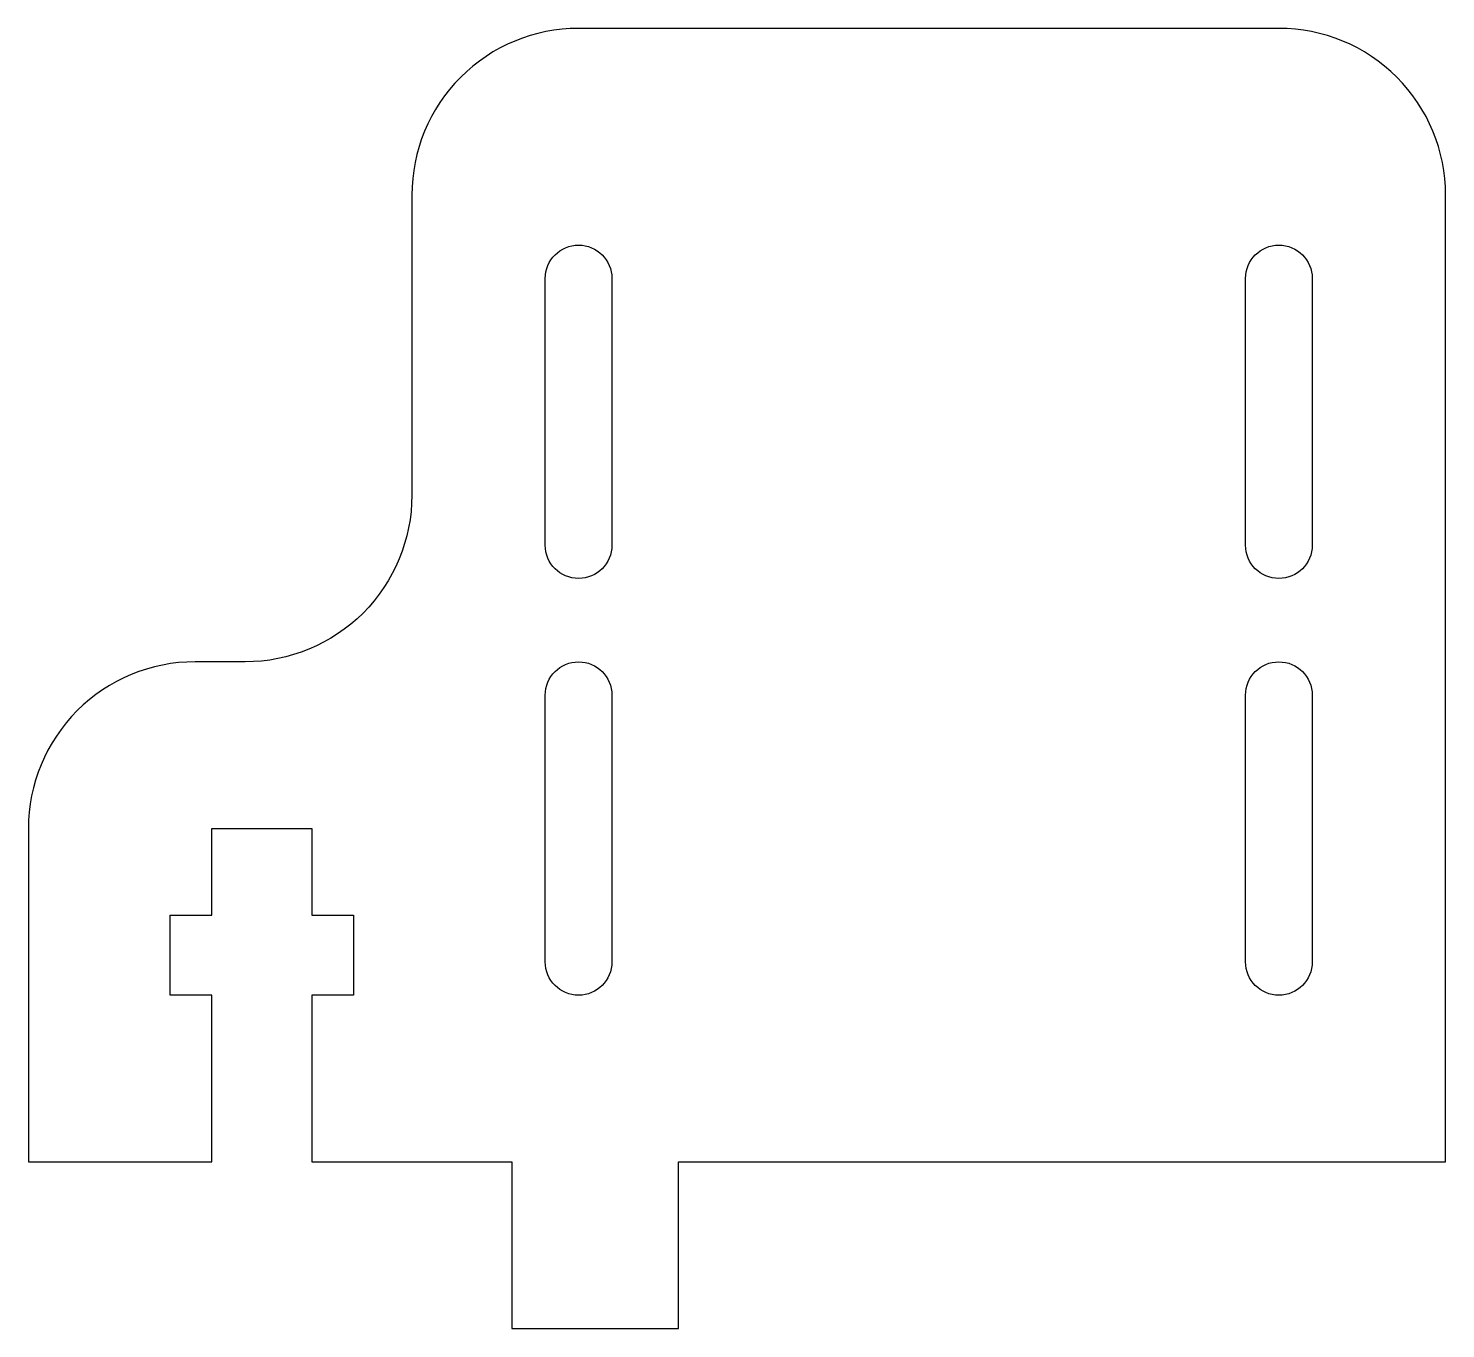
# Model space of a CAD drawing. Header units: millimetres. Extents: x -27 to 15.5, y -22 to 17.
import ezdxf

# ---------------------------------------------------------------- set-up
doc = ezdxf.new("R2010")
doc.units = ezdxf.units.MM

msp = doc.modelspace()

# ---------------------------------------------------------------- linework, layer by layer
for points in [[(15.5, 12, 0.414214), (10.5, 17), (-10.5, 17, 0.414214), (-15.5, 12), (-15.5, 3, -0.414214), (-20.5, -2), (-22, -2, 0.414214), (-27, -7), (-27, -17), (-21.5, -17), (-21.5, -12), (-22.75, -12), (-22.75, -9.6), (-21.5, -9.6), (-21.5, -7), (-18.5, -7), (-18.5, -9.6), (-17.25, -9.6), (-17.25, -12), (-18.5, -12), (-18.5, -17), (-12.5, -17), (-12.5, -22), (-7.5, -22), (-7.5, -17), (15.5, -17)], [(-11.5, 9.5, -1), (-9.5, 9.5), (-9.5, 1.5, -1), (-11.5, 1.5)], [(9.5, 9.5, -1), (11.5, 9.5), (11.5, 1.5, -1), (9.5, 1.5)], [(-9.5, -11, -1), (-11.5, -11), (-11.5, -3, -1), (-9.5, -3)], [(9.5, -3, -1), (11.5, -3), (11.5, -11, -1), (9.5, -11)]]:
    msp.add_lwpolyline(points, format="xyb", close=True)

doc.saveas('drawing.dxf')
